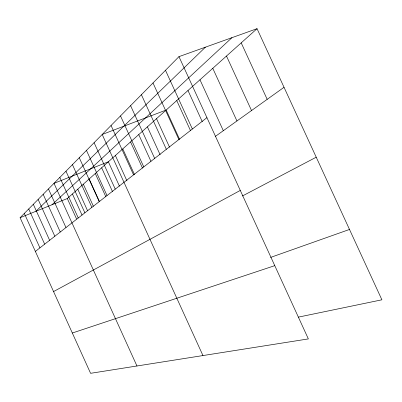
<?xml version="1.0" encoding="UTF-8"?>
<svg xmlns="http://www.w3.org/2000/svg" width="402" height="402" viewBox="0 0 402 402"><rect width="100%" height="100%" fill="white"/><g stroke="black" fill="none" stroke-linecap="round" stroke-linejoin="round"><path stroke-width="0.6" d="M178.96 56.642L308.359 338.916L90.591 373.312L20.1 217.703L178.96 56.642L257.039 28.688L381.9 299.807L298.374 317.128M35.909 211.286L205.412 47.175M51.959 204.774L231.949 37.672M20.1 217.703L67.305 198.543L257.039 28.688M35.371 251.421L206.935 117.66M215.17 136.529L284.033 87.304M53.561 291.566L240.285 190.422M242.426 195.985L316.223 157.197M270.581 257.416L349.499 229.452M72.335 333.012L274.772 265.652M241.205 42.863L267.184 99.349M226.487 56.039L251.531 110.54M212.779 68.315L236.949 120.962M199.97 79.777L223.326 130.7M187.985 90.505L202.271 121.675M165.488 70.305L192.372 129.012M176.744 100.57L190.548 130.72M179.629 139.429L166.177 110.027L102.188 134.479L202.96 355.564M153.001 82.963L178.885 139.529M156.514 118.68L169.549 147.197M141.403 94.726L166.348 149.303M147.383 126.856L160.122 154.74M130.595 105.681L154.675 158.403M138.74 134.595L150.941 161.323M120.499 115.917L143.77 166.905M130.549 141.926L142.494 168.101M122.776 148.886L134.479 174.548M111.052 125.494L133.57 174.86M115.389 155.499L126.957 180.885M119.459 186.161L108.359 161.795L54.004 183.332L136.956 365.991M94.098 142.68L115.258 189.136M101.661 167.79L112.565 191.734M86.47 150.418L107.017 195.558M95.274 173.508L105.832 196.694M89.174 178.965L99.555 201.784M79.259 157.725L99.234 201.628M83.345 184.186L93.4 206.291M72.435 164.644L91.867 207.372M77.767 189.176L87.51 210.603M65.968 171.197L84.887 212.814M72.425 193.96L82.023 215.07M59.833 177.418L78.259 217.979M67.305 198.543L76.606 219.01M48.456 188.955L65.978 227.557M43.17 194.317L60.27 232.004M38.13 199.427L54.833 236.25M33.316 204.306L49.637 240.301M28.718 208.97L44.672 244.17M24.316 213.432L39.924 247.873"/></g></svg>
